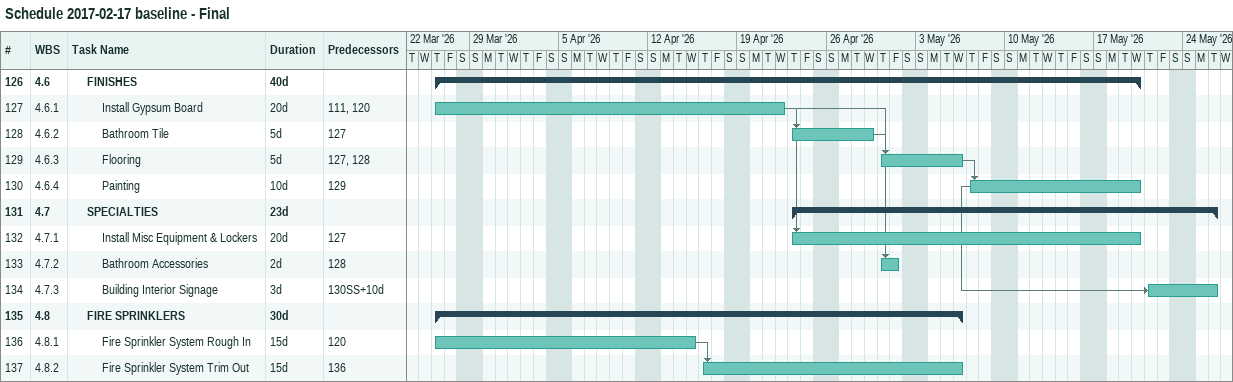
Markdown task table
Schedule 2017-02-17 baseline - Final

| ID | WBS | Task | Duration | Start | Finish | Predecessors |
|---|---|---|---|---|---|---|
| 126 | 4.6 | **FINISHES** | 40d | 2026-03-26 | 2026-05-20 |  |
| 127 | 4.6.1 | Install Gypsum Board | 20d | 2026-03-26 | 2026-04-22 | 111, 120 |
| 128 | 4.6.2 | Bathroom Tile | 5d | 2026-04-23 | 2026-04-29 | 127 |
| 129 | 4.6.3 | Flooring | 5d | 2026-04-30 | 2026-05-06 | 127, 128 |
| 130 | 4.6.4 | Painting | 10d | 2026-05-07 | 2026-05-20 | 129 |
| 131 | 4.7 | **SPECIALTIES** | 23d | 2026-04-23 | 2026-05-26 |  |
| 132 | 4.7.1 | Install Misc Equipment & Lockers | 20d | 2026-04-23 | 2026-05-20 | 127 |
| 133 | 4.7.2 | Bathroom Accessories | 2d | 2026-04-30 | 2026-05-01 | 128 |
| 134 | 4.7.3 | Building Interior Signage | 3d | 2026-05-21 | 2026-05-26 | 130SS+10d |
| 135 | 4.8 | **FIRE SPRINKLERS** | 30d | 2026-03-26 | 2026-05-06 |  |
| 136 | 4.8.1 | Fire Sprinkler System Rough In | 15d | 2026-03-26 | 2026-04-15 | 120 |
| 137 | 4.8.2 | Fire Sprinkler System Trim Out | 15d | 2026-04-16 | 2026-05-06 | 136 |
